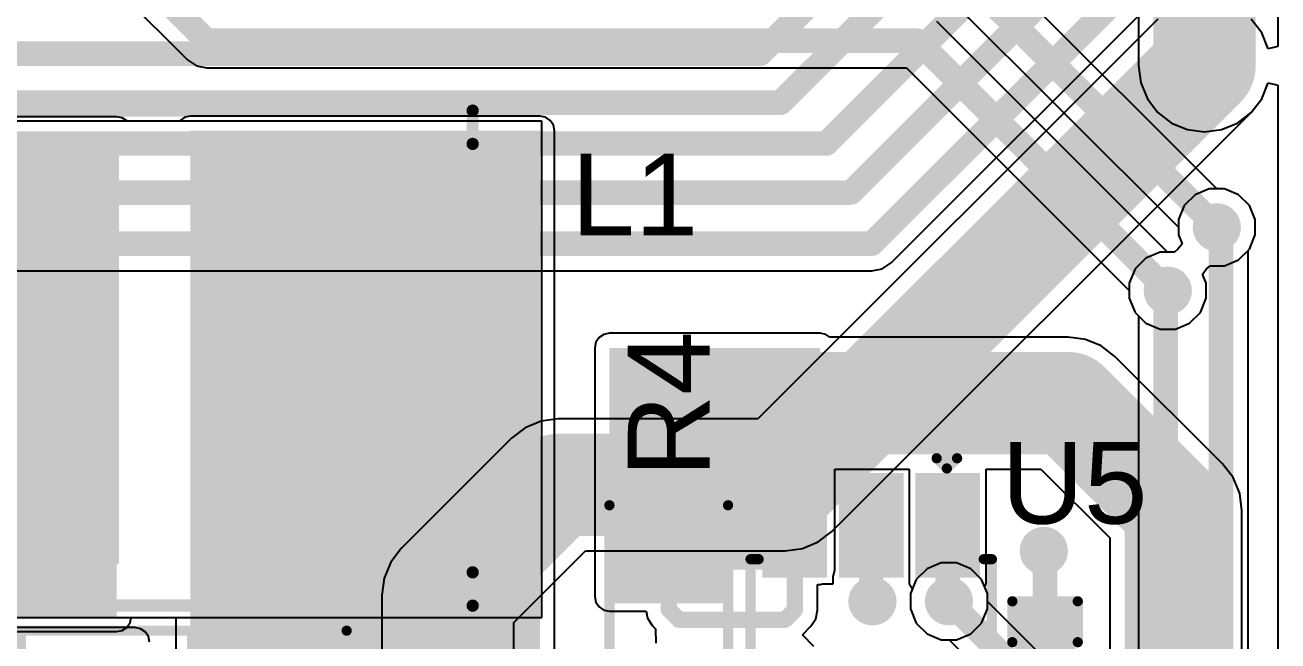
# Model space of a CAD drawing. Header units: millimetres. Extents: x 0 to 212, y 0 to 213.
# Drawn here: x 0.552 to 1.165, y 4.454 to 4.756 of the extents above; entities that cross this region are included whole.
import ezdxf

# ---------------------------------------------------------------- set-up
doc = ezdxf.new("R2010")
doc.units = ezdxf.units.MM
doc.header["$MEASUREMENT"] = 0
for name, color, linetype in [('BottomLayer', 5, 'Continuous'), ('TopLayer', 1, 'Continuous'), ('TopOverlay', 2, 'Continuous'), ('TopPaste', 8, 'Continuous'), ('TopSolder', 216, 'Continuous'), ('ViaHoleLayer', 16, 'Continuous')]:
    doc.layers.add(name, color=color, linetype=linetype)
doc.styles.add('Arial', font='', dxfattribs={"height": 0.2})
doc.styles.get('Arial').set_extended_font_data('Arial')

# ---------------------------------------------------------------- blocks, each defined once
blk = doc.blocks.new('SOT_23_5_8')
at = {"layer": 'TopLayer'}
for points in [[(-0.07283, 0.04921), (-0.02953, 0.04921), (-0.02953, 0.02559), (-0.07283, 0.02559)], [(0.02953, 0.04921), (0.07283, 0.04921), (0.07283, 0.02559), (0.02953, 0.02559)], [(-0.07283, 0.01181), (-0.02953, 0.01181), (-0.02953, -0.01181), (-0.07283, -0.01181)], [(-0.07283, -0.02559), (-0.02953, -0.02559), (-0.02953, -0.04921), (-0.07283, -0.04921)], [(0.02953, -0.02559), (0.07283, -0.02559), (0.07283, -0.04921), (0.02953, -0.04921)]]:
    blk.add_hatch(color=1, dxfattribs=at).paths.add_polyline_path(points)
at = {"layer": 'TopPaste'}
for points in [[(-0.07283, 0.04921), (-0.02953, 0.04921), (-0.02953, 0.02559), (-0.07283, 0.02559)], [(0.02953, 0.04921), (0.07283, 0.04921), (0.07283, 0.02559), (0.02953, 0.02559)], [(-0.07283, 0.01181), (-0.02953, 0.01181), (-0.02953, -0.01181), (-0.07283, -0.01181)], [(-0.07283, -0.02559), (-0.02953, -0.02559), (-0.02953, -0.04921), (-0.07283, -0.04921)], [(0.02953, -0.02559), (0.07283, -0.02559), (0.07283, -0.04921), (0.02953, -0.04921)]]:
    blk.add_hatch(color=8, dxfattribs=at).paths.add_polyline_path(points)
at = {"layer": 'TopSolder'}
for points in [[(-0.07683, 0.05321), (-0.02553, 0.05321), (-0.02553, 0.02159), (-0.07683, 0.02159)], [(0.02553, 0.05321), (0.07683, 0.05321), (0.07683, 0.02159), (0.02553, 0.02159)], [(-0.07683, 0.01581), (-0.02553, 0.01581), (-0.02553, -0.01581), (-0.07683, -0.01581)], [(-0.07683, -0.02159), (-0.02553, -0.02159), (-0.02553, -0.05321), (-0.07683, -0.05321)], [(0.02553, -0.02159), (0.07683, -0.02159), (0.07683, -0.05321), (0.02553, -0.05321)]]:
    blk.add_hatch(color=216, dxfattribs=at).paths.add_polyline_path(points)
at = {"layer": 'TopOverlay', "const_width": 0.005}
for points in [[(-0.03461, 0.05506), (-0.03461, 0.059)], [(0.03439, 0.059), (-0.03461, 0.059)], [(0.03439, 0.05506), (0.03439, 0.059)], [(-0.084, 0.032), (-0.084, 0.042)], [(-0.079, 0.037), (-0.084, 0.042)], [(-0.084, 0.032), (-0.079, 0.037)], [(0.03465, -0.01646), (0.03465, 0.01732)], [(-0.03461, -0.059), (-0.03461, -0.05506)], [(0.03439, -0.059), (0.03439, -0.05506)], [(0.03439, -0.059), (-0.03461, -0.059)]]:
    blk.add_lwpolyline(points, dxfattribs=at)
at = {"layer": 'TopOverlay', "const_width": 0.0025}
for points in [[(-0.03586, 0.059, 1), (-0.03336, 0.059, 1)], [(-0.03586, 0.059, 1), (-0.03336, 0.059, 1)], [(0.03314, 0.059, 1), (0.03564, 0.059, 1)], [(0.03314, 0.059, 1), (0.03564, 0.059, 1)], [(-0.03586, 0.05506, 1), (-0.03336, 0.05506, 1)], [(0.03314, 0.05506, 1), (0.03564, 0.05506, 1)], [(-0.08525, 0.042, 1), (-0.08275, 0.042, 1)], [(-0.08525, 0.042, 1), (-0.08275, 0.042, 1)], [(-0.08025, 0.037, 1), (-0.07775, 0.037, 1)], [(-0.08025, 0.037, 1), (-0.07775, 0.037, 1)], [(-0.08525, 0.032, 1), (-0.08275, 0.032, 1)], [(-0.08525, 0.032, 1), (-0.08275, 0.032, 1)], [(0.0334, 0.01732, 1), (0.0359, 0.01732, 1)], [(0.0334, -0.01646, 1), (0.0359, -0.01646, 1)], [(-0.03586, -0.05506, 1), (-0.03336, -0.05506, 1)], [(0.03314, -0.05506, 1), (0.03564, -0.05506, 1)], [(-0.03586, -0.059, 1), (-0.03336, -0.059, 1)], [(-0.03586, -0.059, 1), (-0.03336, -0.059, 1)], [(0.03314, -0.059, 1), (0.03564, -0.059, 1)], [(0.03314, -0.059, 1), (0.03564, -0.059, 1)]]:
    blk.add_lwpolyline(points, format="xyb", close=True, dxfattribs=at)
blk = doc.blocks.new('RES_0805_18')
at = {"layer": 'TopLayer'}
for points in [[(-0.06, 0.025), (-0.02, 0.025), (-0.02, -0.025), (-0.06, -0.025)], [(0.02, 0.025), (0.06, 0.025), (0.06, -0.025), (0.02, -0.025)]]:
    blk.add_hatch(color=1, dxfattribs=at).paths.add_polyline_path(points)
at = {"layer": 'TopPaste'}
for points in [[(-0.06, 0.025), (-0.02, 0.025), (-0.02, -0.025), (-0.06, -0.025)], [(0.02, 0.025), (0.06, 0.025), (0.06, -0.025), (0.02, -0.025)]]:
    blk.add_hatch(color=8, dxfattribs=at).paths.add_polyline_path(points)
at = {"layer": 'TopSolder'}
for points in [[(-0.064, 0.029), (-0.016, 0.029), (-0.016, -0.029), (-0.064, -0.029)], [(0.016, 0.029), (0.064, 0.029), (0.064, -0.029), (0.016, -0.029)]]:
    blk.add_hatch(color=216, dxfattribs=at).paths.add_polyline_path(points)
at = {"layer": 'TopOverlay', "const_width": 0.005}
for points in [[(-0.064, 0.029), (0.064, 0.029)], [(-0.064, 0.029), (-0.064, -0.029)], [(0.064, 0.029), (0.064, -0.029)], [(-0.064, -0.029), (0.064, -0.029)]]:
    blk.add_lwpolyline(points, dxfattribs=at)
at = {"layer": 'TopOverlay', "const_width": 0.0025}
for points in [[(-0.06525, 0.029, 1), (-0.06275, 0.029, 1)], [(-0.06525, 0.029, 1), (-0.06275, 0.029, 1)], [(0.06275, 0.029, 1), (0.06525, 0.029, 1)], [(0.06275, 0.029, 1), (0.06525, 0.029, 1)], [(-0.06525, -0.029, 1), (-0.06275, -0.029, 1)], [(-0.06525, -0.029, 1), (-0.06275, -0.029, 1)], [(0.06275, -0.029, 1), (0.06525, -0.029, 1)], [(0.06275, -0.029, 1), (0.06525, -0.029, 1)]]:
    blk.add_lwpolyline(points, format="xyb", close=True, dxfattribs=at)
blk = doc.blocks.new('SWPA6045S680MT_22')
at = {"layer": 'TopLayer'}
for points in [[(-0.053779, -0.098819), (-0.151181, -0.098819), (-0.151181, 0.098819), (-0.053779, 0.098819)], [(0.151181, -0.098819), (0.053779, -0.098819), (0.053779, 0.098819), (0.151181, 0.098819)]]:
    blk.add_hatch(color=1, dxfattribs=at).paths.add_polyline_path(points)
at = {"layer": 'TopPaste'}
for points in [[(-0.053779, -0.098819), (-0.151181, -0.098819), (-0.151181, 0.098819), (-0.053779, 0.098819)], [(0.151181, -0.098819), (0.053779, -0.098819), (0.053779, 0.098819), (0.151181, 0.098819)]]:
    blk.add_hatch(color=8, dxfattribs=at).paths.add_polyline_path(points)
at = {"layer": 'TopSolder'}
for points in [[(-0.051779, -0.100819), (-0.153181, -0.100819), (-0.153181, 0.100819), (-0.051779, 0.100819)], [(0.153181, -0.100819), (0.051779, -0.100819), (0.051779, 0.100819), (0.153181, 0.100819)]]:
    blk.add_hatch(color=216, dxfattribs=at).paths.add_polyline_path(points)
at = {"layer": 'TopOverlay', "const_width": 0.006}
for points in [[(0.121109, 0.121111), (-0.121111, 0.121111)], [(-0.121111, 0.121111), (-0.121111, 0.10482)], [(0.121109, 0.121111), (0.121109, 0.10482)], [(-0.121111, -0.104818), (-0.121111, -0.121109)], [(0.121109, -0.104818), (0.121109, -0.121109)], [(0.121109, -0.121109), (-0.121111, -0.121109)]]:
    blk.add_lwpolyline(points, dxfattribs=at)
at = {"layer": 'TopOverlay', "const_width": 0.003}
for points in [[(-0.122611, 0.121111, 1), (-0.119611, 0.121111, 1)], [(-0.122611, 0.121111, 1), (-0.119611, 0.121111, 1)], [(0.119609, 0.121111, 1), (0.122609, 0.121111, 1)], [(0.119609, 0.121111, 1), (0.122609, 0.121111, 1)], [(-0.122611, 0.10482, 1), (-0.119611, 0.10482, 1)], [(0.119609, 0.10482, 1), (0.122609, 0.10482, 1)], [(-0.122611, -0.104818, 1), (-0.119611, -0.104818, 1)], [(0.119609, -0.104818, 1), (0.122609, -0.104818, 1)], [(-0.122611, -0.121109, 1), (-0.119611, -0.121109, 1)], [(-0.122611, -0.121109, 1), (-0.119611, -0.121109, 1)], [(0.119609, -0.121109, 1), (0.122609, -0.121109, 1)], [(0.119609, -0.121109, 1), (0.122609, -0.121109, 1)]]:
    blk.add_lwpolyline(points, format="xyb", close=True, dxfattribs=at)
blk = doc.blocks.new('SMA_DO_214AC__37')
at = {"layer": 'TopLayer'}
for points in [[(-0.1063, 0.05512), (-0.04331, 0.05512), (-0.04331, -0.05512), (-0.1063, -0.05512)], [(0.04331, 0.05512), (0.1063, 0.05512), (0.1063, -0.05512), (0.04331, -0.05512)]]:
    blk.add_hatch(color=1, dxfattribs=at).paths.add_polyline_path(points)
at = {"layer": 'TopOverlay'}
blk.add_hatch(color=2, dxfattribs=at).paths.add_polyline_path([(-0.15716, -0.06299), (-0.11122, -0.06299), (-0.11122, 0.06299), (-0.15716, 0.06299)])
at = {"layer": 'TopPaste'}
for points in [[(-0.1063, 0.05512), (-0.04331, 0.05512), (-0.04331, -0.05512), (-0.1063, -0.05512)], [(0.04331, 0.05512), (0.1063, 0.05512), (0.1063, -0.05512), (0.04331, -0.05512)]]:
    blk.add_hatch(color=8, dxfattribs=at).paths.add_polyline_path(points)
at = {"layer": 'TopSolder'}
for points in [[(-0.1103, 0.05912), (-0.03931, 0.05912), (-0.03931, -0.05912), (-0.1103, -0.05912)], [(0.03931, 0.05912), (0.1103, 0.05912), (0.1103, -0.05912), (0.03931, -0.05912)]]:
    blk.add_hatch(color=216, dxfattribs=at).paths.add_polyline_path(points)
at = {"layer": 'TopOverlay', "const_width": 0.005}
for points in [[(0.1119, 0.06034), (-0.11745, 0.06034)], [(0.1119, 0.06034), (0.1119, 0.04656)], [(0.1119, -0.04656), (0.1119, -0.06034)], [(0.1119, -0.06034), (-0.11745, -0.06034)]]:
    blk.add_lwpolyline(points, dxfattribs=at)
at = {"layer": 'TopOverlay', "const_width": 0.0025}
for points in [[(-0.1187, 0.06034, 1), (-0.1162, 0.06034, 1)], [(0.11065, 0.06034, 1), (0.11315, 0.06034, 1)], [(0.11065, 0.06034, 1), (0.11315, 0.06034, 1)], [(0.11065, 0.04656, 1), (0.11315, 0.04656, 1)], [(0.11065, -0.04656, 1), (0.11315, -0.04656, 1)], [(-0.1187, -0.06034, 1), (-0.1162, -0.06034, 1)], [(0.11065, -0.06034, 1), (0.11315, -0.06034, 1)], [(0.11065, -0.06034, 1), (0.11315, -0.06034, 1)]]:
    blk.add_lwpolyline(points, format="xyb", close=True, dxfattribs=at)
blk = doc.blocks.new('C___0402_38')
at = {"layer": 'TopLayer'}
for points in [[(-0.0275, -0.0125), (-0.0275, 0.0125), (-0.0095, 0.0125), (-0.0095, -0.0125)], [(0.0095, -0.0125), (0.0095, 0.0125), (0.0275, 0.0125), (0.0275, -0.0125)]]:
    blk.add_hatch(color=1, dxfattribs=at).paths.add_polyline_path(points)
at = {"layer": 'TopPaste'}
for points in [[(-0.0275, -0.0125), (-0.0275, 0.0125), (-0.0095, 0.0125), (-0.0095, -0.0125)], [(0.0095, -0.0125), (0.0095, 0.0125), (0.0275, 0.0125), (0.0275, -0.0125)]]:
    blk.add_hatch(color=8, dxfattribs=at).paths.add_polyline_path(points)
at = {"layer": 'TopSolder'}
for points in [[(-0.02986, -0.01486), (-0.02986, 0.01486), (-0.00714, 0.01486), (-0.00714, -0.01486)], [(0.00714, -0.01486), (0.00714, 0.01486), (0.02986, 0.01486), (0.02986, -0.01486)]]:
    blk.add_hatch(color=216, dxfattribs=at).paths.add_polyline_path(points)
at = {"layer": 'TopOverlay', "const_width": 0.005}
for points in [[(-0.011, 0.016), (-0.031, 0.016)], [(-0.031, -0.016), (-0.031, 0.016)], [(0.031, 0.016), (0.011, 0.016)], [(0.031, -0.016), (0.031, 0.016)], [(-0.011, -0.016), (-0.031, -0.016)], [(0.031, -0.016), (0.011, -0.016)]]:
    blk.add_lwpolyline(points, dxfattribs=at)
at = {"layer": 'TopOverlay', "const_width": 0.0025}
for points in [[(-0.03225, 0.016, 1), (-0.02975, 0.016, 1)], [(-0.03225, 0.016, 1), (-0.02975, 0.016, 1)], [(-0.01225, 0.016, 1), (-0.00975, 0.016, 1)], [(0.00975, 0.016, 1), (0.01225, 0.016, 1)], [(0.02975, 0.016, 1), (0.03225, 0.016, 1)], [(0.02975, 0.016, 1), (0.03225, 0.016, 1)], [(-0.03225, -0.016, 1), (-0.02975, -0.016, 1)], [(-0.03225, -0.016, 1), (-0.02975, -0.016, 1)], [(-0.01225, -0.016, 1), (-0.00975, -0.016, 1)], [(0.00975, -0.016, 1), (0.01225, -0.016, 1)], [(0.02975, -0.016, 1), (0.03225, -0.016, 1)], [(0.02975, -0.016, 1), (0.03225, -0.016, 1)]]:
    blk.add_lwpolyline(points, format="xyb", close=True, dxfattribs=at)

msp = doc.modelspace()

# ---------------------------------------------------------------- hatches: boundary and pattern name
at = {"layer": 'BottomLayer'}
h = msp.add_hatch(color=5, dxfattribs=at)
edge = h.paths.add_edge_path()
edge.add_arc((1.12892, 4.7357), 0.01181, 0, 360)
h = msp.add_hatch(color=5, dxfattribs=at)
edge = h.paths.add_edge_path()
edge.add_arc((1.13492, 4.6567), 0.01181, 0, 360)
h = msp.add_hatch(color=5, dxfattribs=at)
edge = h.paths.add_edge_path()
edge.add_arc((1.11092, 4.6257), 0.01181, 0, 360)
h = msp.add_hatch(color=5, dxfattribs=at)
edge = h.paths.add_edge_path()
edge.add_arc((1.05032, 4.49838), 0.01181, 0, 360)
h = msp.add_hatch(color=5, dxfattribs=at)
edge = h.paths.add_edge_path()
edge.add_arc((0.96652, 4.4737), 0.01181, 0, 360)
h = msp.add_hatch(color=5, dxfattribs=at)
edge = h.paths.add_edge_path()
edge.add_arc((1.00392, 4.4737), 0.01181, 0, 360)
at = {"layer": 'TopLayer'}
h = msp.add_hatch(color=1, dxfattribs=at)
edge = h.paths.add_edge_path()
edge.add_arc((1.12892, 4.7357), 0.01181, 0, 360)
for points in [[(0.32692, 4.466), (0.59692, 4.466), (0.59692, 4.7037), (0.32692, 4.7037)], [(0.633, 4.342), (0.80392, 4.342), (0.80392, 4.704), (0.633, 4.704)], [(0.83792, 4.48914), (0.94092, 4.48914), (0.94092, 4.5977), (0.83792, 4.5977)], [(0.83792, 4.476), (0.893, 4.476), (0.893, 4.4967), (0.83792, 4.4967)]]:
    msp.add_hatch(color=1, dxfattribs=at).paths.add_polyline_path(points)
h = msp.add_hatch(color=1, dxfattribs=at)
edge = h.paths.add_edge_path()
edge.add_arc((1.13492, 4.6567), 0.01181, 0, 360)
h = msp.add_hatch(color=1, dxfattribs=at)
edge = h.paths.add_edge_path()
edge.add_arc((1.11092, 4.6257), 0.01181, 0, 360)
h = msp.add_hatch(color=1, dxfattribs=at)
edge = h.paths.add_edge_path()
edge.add_arc((1.05032, 4.49838), 0.01181, 0, 360)
h = msp.add_hatch(color=1, dxfattribs=at)
edge = h.paths.add_edge_path()
edge.add_arc((0.96652, 4.4737), 0.01181, 0, 360)
h = msp.add_hatch(color=1, dxfattribs=at)
edge = h.paths.add_edge_path()
edge.add_arc((1.00392, 4.4737), 0.01181, 0, 360)
at = {"layer": 'ViaHoleLayer'}
h = msp.add_hatch(color=16, dxfattribs=at)
edge = h.paths.add_edge_path()
edge.add_arc((1.12892, 4.7357), 0.00591, 0, 360)
h = msp.add_hatch(color=16, dxfattribs=at)
edge = h.paths.add_edge_path()
edge.add_arc((1.13492, 4.6567), 0.00591, 0, 360)
h = msp.add_hatch(color=16, dxfattribs=at)
edge = h.paths.add_edge_path()
edge.add_arc((1.11092, 4.6257), 0.00591, 0, 360)
h = msp.add_hatch(color=16, dxfattribs=at)
edge = h.paths.add_edge_path()
edge.add_arc((1.05032, 4.49838), 0.00591, 0, 360)
h = msp.add_hatch(color=16, dxfattribs=at)
edge = h.paths.add_edge_path()
edge.add_arc((0.96652, 4.4737), 0.00591, 0, 360)
h = msp.add_hatch(color=16, dxfattribs=at)
edge = h.paths.add_edge_path()
edge.add_arc((1.00392, 4.4737), 0.00591, 0, 360)

# ---------------------------------------------------------------- linework, layer by layer
at = {"layer": 'BottomLayer'}
for p, q in [((1.1648, 6.2548), (1.1648, 4.74514)), ((0.97565, 4.63933), (1.12029, 4.78398)), ((1.1061, 4.75853), (0.91055, 4.56298)), ((1.15687, 4.75184), (1.15174, 4.75853)), ((1.1601, 4.74406), (1.15687, 4.75184)), ((1.1648, 4.74514), (1.1601, 4.74406)), ((1.15687, 4.71957), (1.1601, 4.72735)), ((1.1601, 4.72735), (1.1648, 4.72627)), ((1.1648, 4.72627), (1.1648, 0.0102)), ((1.15174, 4.71288), (1.15687, 4.71957)), ((0.94674, 4.50788), (1.15174, 4.71288)), ((1.13118, 4.67551), (1.12426, 4.67265)), ((1.13866, 4.67551), (1.13118, 4.67551)), ((1.14558, 4.67265), (1.13866, 4.67551)), ((1.12426, 4.67265), (1.11897, 4.66736)), ((1.15087, 4.66736), (1.14558, 4.67265)), ((1.11897, 4.66736), (1.11611, 4.66045)), ((1.15373, 4.66045), (1.15087, 4.66736)), ((1.11611, 4.66045), (1.11611, 4.65296)), ((1.15373, 4.65296), (1.15373, 4.66045)), ((1.11611, 4.65296), (1.11793, 4.64857)), ((1.15087, 4.64605), (1.15373, 4.65296)), ((1.10718, 4.64451), (1.10026, 4.64165)), ((1.1142, 4.64451), (1.10718, 4.64451)), ((1.11591, 4.64606), (1.1142, 4.64451)), ((1.11793, 4.64857), (1.11591, 4.64606)), ((1.15017, 4.64535), (1.15087, 4.64605)), ((1.15017, 4.61471), (1.15017, 4.64535)), ((0.97135, 4.63646), (0.97565, 4.63933)), ((1.10026, 4.64165), (1.09497, 4.63636)), ((0.51041, 4.63545), (0.96627, 4.63545)), ((0.96627, 4.63545), (0.97135, 4.63646)), ((1.09497, 4.63636), (1.09211, 4.62945)), ((1.09211, 4.62945), (1.09211, 4.62196)), ((1.09211, 4.62196), (1.09497, 4.61505)), ((1.09497, 4.61505), (1.09666, 4.61336)), ((1.09666, 4.61336), (1.09666, 4.57471)), ((1.15017, 3.8987), (1.15017, 4.61471)), ((1.09666, 4.57471), (1.09666, 3.91538)), ((0.79678, 4.55866), (0.7901, 4.55353)), ((0.80457, 4.56188), (0.79678, 4.55866)), ((0.81292, 4.56298), (0.80457, 4.56188)), ((0.91055, 4.56298), (0.81292, 4.56298)), ((0.7901, 4.55353), (0.7361, 4.49953)), ((0.94006, 4.50275), (0.94674, 4.50788)), ((0.7361, 4.49953), (0.73097, 4.49284)), ((0.7912, 4.46333), (0.82629, 4.49843)), ((0.82629, 4.49843), (0.92392, 4.49843)), ((0.92392, 4.49843), (0.93227, 4.49953)), ((0.93227, 4.49953), (0.94006, 4.50275)), ((0.73097, 4.49284), (0.72774, 4.48506)), ((1.00018, 4.49251), (0.99326, 4.48965)), ((1.00766, 4.49251), (1.00018, 4.49251)), ((1.01458, 4.48965), (1.00766, 4.49251)), ((0.72774, 4.48506), (0.72664, 4.4767)), ((0.99326, 4.48965), (0.98797, 4.48436)), ((1.01987, 4.48436), (1.01458, 4.48965)), ((0.98797, 4.48436), (0.98511, 4.47745)), ((1.02273, 4.47745), (1.01987, 4.48436)), ((0.72664, 4.4767), (0.72664, 4.32431)), ((0.98511, 4.47745), (0.98511, 4.46996)), ((1.02273, 4.47364), (1.02273, 4.47745)), ((1.07929, 4.41708), (1.02273, 4.47364)), ((0.98511, 4.46996), (0.98797, 4.46305)), ((0.60592, 4.46084), (0.34287, 4.46084)), ((0.60865, 4.4603), (0.60592, 4.46084)), ((0.61097, 4.45875), (0.60865, 4.4603)), ((0.7912, 4.15984), (0.7912, 4.46333)), ((0.98797, 4.46305), (0.99326, 4.45776)), ((0.61251, 4.45643), (0.61097, 4.45875)), ((0.61306, 4.4537), (0.61251, 4.45643)), ((0.99326, 4.45776), (1.00018, 4.45489)), ((1.00018, 4.45489), (1.00399, 4.45489)), ((1.00399, 4.45489), (1.05666, 4.40221))]:
    msp.add_line(p, q, dxfattribs=at)
for points, const_width in [([(0.91169, 4.7417), (0.99792, 4.82793)], 0.012), ([(0.92164, 4.7177), (1.02192, 4.81799)], 0.012), ([(0.94392, 4.6977), (1.04192, 4.7957)], 0.012), ([(0.95592, 4.6737), (1.07592, 4.7937)], 0.012), ([(0.96627, 4.6487), (1.11092, 4.79335)], 0.012), ([(0.92392, 4.5307), (1.12892, 4.7357)], 0.05), ([(0.34856, 4.7417), (0.91169, 4.7417)], 0.012), ([(0.35851, 4.7177), (0.92164, 4.7177)], 0.012), ([(0.36679, 4.6977), (0.94392, 4.6977)], 0.012), ([(0.49456, 4.6737), (0.95592, 4.6737)], 0.012), ([(1.13492, 4.6567), (1.13692, 4.65471)], 0.012), ([(1.13692, 4.61471), (1.13692, 4.65471)], 0.012), ([(0.50492, 4.6487), (0.96627, 4.6487)], 0.012), ([(1.10992, 4.6247), (1.11092, 4.6257)], 0.012), ([(1.10992, 4.57471), (1.10992, 4.6247)], 0.012), ([(1.13692, 4.61471), (1.13692, 3.8987)], 0.012), ([(1.10992, 4.57471), (1.10992, 3.90989)], 0.012), ([(0.75892, 4.4767), (0.81292, 4.5307)], 0.05), ([(0.81292, 4.5307), (0.92392, 4.5307)], 0.05), ([(0.75892, 4.1077), (0.75892, 4.4767)], 0.05), ([(1.00392, 4.4737), (1.06992, 4.4077)], 0.012)]:
    msp.add_lwpolyline(points, dxfattribs=dict(at, const_width=const_width))
for points, const_width in [([(1.11642, 4.7357, 1), (1.14142, 4.7357, 1)], 0.025), ([(0.90869, 4.7417, 1), (0.91469, 4.7417, 1)], 0.006), ([(0.90869, 4.7417, 1), (0.91469, 4.7417, 1)], 0.006), ([(0.91864, 4.7177, 1), (0.92464, 4.7177, 1)], 0.006), ([(0.91864, 4.7177, 1), (0.92464, 4.7177, 1)], 0.006), ([(0.94092, 4.6977, 1), (0.94692, 4.6977, 1)], 0.006), ([(0.94092, 4.6977, 1), (0.94692, 4.6977, 1)], 0.006), ([(0.95292, 4.6737, 1), (0.95892, 4.6737, 1)], 0.006), ([(0.95292, 4.6737, 1), (0.95892, 4.6737, 1)], 0.006), ([(1.13192, 4.6567, 1), (1.13792, 4.6567, 1)], 0.006), ([(1.13392, 4.65471, 1), (1.13992, 4.65471, 1)], 0.006), ([(1.13392, 4.65471, 1), (1.13992, 4.65471, 1)], 0.006), ([(0.96327, 4.6487, 1), (0.96927, 4.6487, 1)], 0.006), ([(0.96327, 4.6487, 1), (0.96927, 4.6487, 1)], 0.006), ([(1.10792, 4.6257, 1), (1.11392, 4.6257, 1)], 0.006), ([(1.10692, 4.6247, 1), (1.11292, 4.6247, 1)], 0.006), ([(1.10692, 4.6247, 1), (1.11292, 4.6247, 1)], 0.006), ([(1.13392, 4.61471, 1), (1.13992, 4.61471, 1)], 0.006), ([(1.13392, 4.61471, 1), (1.13992, 4.61471, 1)], 0.006), ([(1.10692, 4.57471, 1), (1.11292, 4.57471, 1)], 0.006), ([(1.10692, 4.57471, 1), (1.11292, 4.57471, 1)], 0.006), ([(0.80042, 4.5307, 1), (0.82542, 4.5307, 1)], 0.025), ([(0.80042, 4.5307, 1), (0.82542, 4.5307, 1)], 0.025), ([(0.91142, 4.5307, 1), (0.93642, 4.5307, 1)], 0.025), ([(0.91142, 4.5307, 1), (0.93642, 4.5307, 1)], 0.025), ([(0.74642, 4.4767, 1), (0.77142, 4.4767, 1)], 0.025), ([(0.74642, 4.4767, 1), (0.77142, 4.4767, 1)], 0.025), ([(1.00092, 4.4737, 1), (1.00692, 4.4737, 1)], 0.006)]:
    msp.add_lwpolyline(points, format="xyb", close=True, dxfattribs=dict(at, const_width=const_width))
at = {"layer": 'TopLayer'}
for p, q in [((1.09664, 5.37151), (1.09664, 4.7357)), ((0.55255, 4.81771), (0.63163, 4.73863)), ((1.13485, 4.67551), (1.019, 4.79137)), ((1.00413, 4.76875), (1.11611, 4.65677)), ((1.11085, 4.64451), (0.998, 4.75737)), ((0.63163, 4.73863), (0.63593, 4.73575)), ((0.63593, 4.73575), (0.641, 4.73475)), ((0.641, 4.73475), (0.98313, 4.73475)), ((0.98313, 4.73475), (1.09211, 4.62577)), ((1.09664, 4.7357), (1.09774, 4.72735)), ((1.09774, 4.72735), (1.10097, 4.71957)), ((1.15687, 4.71957), (1.1601, 4.72735)), ((1.1601, 4.72735), (1.1648, 4.72627)), ((1.1648, 4.72627), (1.1648, 0.0102)), ((1.10097, 4.71957), (1.1061, 4.71288)), ((1.15174, 4.71288), (1.15687, 4.71957)), ((1.1061, 4.71288), (1.11278, 4.70775)), ((1.14506, 4.70775), (1.15174, 4.71288)), ((0.59692, 4.71084), (0.32962, 4.71084)), ((0.80492, 4.7087), (0.51892, 4.7087)), ((0.59965, 4.7103), (0.59692, 4.71084)), ((0.60197, 4.70875), (0.59965, 4.7103)), ((0.602, 4.7087), (0.60197, 4.70875)), ((0.62772, 4.7087), (0.602, 4.7087)), ((0.62795, 4.70905), (0.62772, 4.7087)), ((0.63027, 4.71059), (0.62795, 4.70905)), ((0.633, 4.71114), (0.63027, 4.71059)), ((0.80392, 4.71114), (0.633, 4.71114)), ((0.80665, 4.71059), (0.80392, 4.71114)), ((0.80492, 4.4657), (0.80492, 4.7087)), ((0.80897, 4.70905), (0.80665, 4.71059)), ((0.81051, 4.70673), (0.80897, 4.70905)), ((0.81106, 4.704), (0.81051, 4.70673)), ((1.11278, 4.70775), (1.12057, 4.70453)), ((1.13727, 4.70453), (1.14506, 4.70775)), ((0.81106, 4.342), (0.81106, 4.704)), ((1.12057, 4.70453), (1.12892, 4.70343)), ((1.12892, 4.70343), (1.13727, 4.70453)), ((1.13866, 4.67551), (1.13485, 4.67551)), ((1.14558, 4.67265), (1.13866, 4.67551)), ((1.15087, 4.66736), (1.14558, 4.67265)), ((1.15373, 4.66045), (1.15087, 4.66736)), ((1.11611, 4.65677), (1.11611, 4.65296)), ((1.15373, 4.65296), (1.15373, 4.66045)), ((1.11611, 4.65296), (1.11793, 4.64857)), ((1.15087, 4.64605), (1.15373, 4.65296)), ((1.1142, 4.64451), (1.11085, 4.64451)), ((1.11591, 4.64606), (1.1142, 4.64451)), ((1.11793, 4.64857), (1.11591, 4.64606)), ((1.14558, 4.64076), (1.15087, 4.64605)), ((1.12993, 4.63634), (1.13164, 4.63789)), ((1.13164, 4.63789), (1.13866, 4.63789)), ((1.13866, 4.63789), (1.14558, 4.64076)), ((1.12791, 4.63383), (1.12993, 4.63634)), ((1.12973, 4.62945), (1.12791, 4.63383)), ((1.09211, 4.62577), (1.09211, 4.62196)), ((1.12973, 4.62196), (1.12973, 4.62945)), ((1.09211, 4.62196), (1.09497, 4.61505)), ((1.12687, 4.61505), (1.12973, 4.62196)), ((1.09497, 4.61505), (1.10026, 4.60976)), ((1.12157, 4.60976), (1.12687, 4.61505)), ((1.10026, 4.60976), (1.10718, 4.60689)), ((1.11466, 4.60689), (1.12157, 4.60976)), ((0.83287, 4.60275), (0.83133, 4.60043)), ((0.83519, 4.6043), (0.83287, 4.60275)), ((0.83792, 4.60484), (0.83519, 4.6043)), ((0.94092, 4.60484), (0.83792, 4.60484)), ((0.94365, 4.6043), (0.94092, 4.60484)), ((0.94562, 4.60298), (0.94365, 4.6043)), ((1.0623, 4.60298), (0.94562, 4.60298)), ((1.07065, 4.60188), (1.0623, 4.60298)), ((1.07843, 4.59866), (1.07065, 4.60188)), ((1.10718, 4.60689), (1.11466, 4.60689)), ((0.83133, 4.60043), (0.83078, 4.5977)), ((0.83078, 4.5977), (0.83078, 4.4967)), ((1.08512, 4.59353), (1.07843, 4.59866)), ((1.13774, 4.5409), (1.08512, 4.59353)), ((1.14287, 4.53422), (1.13774, 4.5409)), ((0.94806, 4.48914), (0.94806, 4.53843)), ((0.94806, 4.53843), (0.98451, 4.53843)), ((0.98451, 4.53843), (0.98451, 4.48223)), ((1.02213, 4.48223), (1.02213, 4.53843)), ((1.02213, 4.53843), (1.04893, 4.53843)), ((1.04893, 4.53843), (1.08264, 4.50471)), ((1.1461, 4.52643), (1.14287, 4.53422)), ((1.1472, 4.51808), (1.1461, 4.52643)), ((1.1472, 3.7482), (1.1472, 4.51808)), ((1.08264, 4.50471), (1.08264, 3.75174)), ((0.83078, 4.4967), (0.83078, 4.476)), ((0.94733, 4.48613), (0.94751, 4.48641)), ((0.94733, 4.48223), (0.94733, 4.48613)), ((0.94751, 4.48641), (0.94806, 4.48914)), ((0.93973, 4.46939), (0.93973, 4.482)), ((0.93973, 4.482), (0.94092, 4.482)), ((0.94092, 4.482), (0.94208, 4.48223)), ((0.94208, 4.48223), (0.94733, 4.48223)), ((0.98451, 4.48223), (0.98451, 4.48223)), ((0.98451, 4.48223), (0.9861, 4.47985)), ((0.9861, 4.47985), (0.98511, 4.47745)), ((1.02128, 4.48095), (1.02213, 4.48223)), ((1.02273, 4.47745), (1.02128, 4.48095)), ((1.02213, 4.48223), (1.02213, 4.48223)), ((0.83078, 4.476), (0.83133, 4.47327)), ((0.83133, 4.47327), (0.83287, 4.47095)), ((0.98511, 4.47745), (0.98511, 4.46996)), ((1.02273, 4.46996), (1.02273, 4.47745)), ((0.83287, 4.47095), (0.83519, 4.46941)), ((0.83519, 4.46941), (0.83792, 4.46886)), ((0.83792, 4.46886), (0.85587, 4.46886)), ((0.85587, 4.46886), (0.85656, 4.46541)), ((0.93888, 4.4651), (0.93973, 4.46939)), ((0.98511, 4.46996), (0.98797, 4.46305)), ((1.01987, 4.46305), (1.02273, 4.46996)), ((0.51692, 4.4657), (0.80492, 4.4657)), ((0.59965, 4.45941), (0.60197, 4.46095)), ((0.60197, 4.46095), (0.60351, 4.46327)), ((0.60351, 4.46327), (0.604, 4.4657)), ((0.604, 4.4657), (0.62586, 4.4657)), ((0.62586, 4.4657), (0.62586, 4.342)), ((0.85656, 4.46541), (0.85899, 4.46177)), ((0.85899, 4.46177), (0.86052, 4.46024)), ((0.86052, 4.46024), (0.86055, 4.4532)), ((0.93224, 4.45725), (0.93645, 4.46146)), ((0.93645, 4.46146), (0.93888, 4.4651)), ((0.93645, 4.46146), (0.93645, 4.46146)), ((0.98797, 4.46305), (0.99326, 4.45776)), ((1.01458, 4.45776), (1.01987, 4.46305)), ((0.47106, 4.45886), (0.59692, 4.45886)), ((0.59692, 4.45886), (0.59965, 4.45941)), ((0.93785, 4.45163), (0.93224, 4.45725)), ((0.99326, 4.45776), (1.00018, 4.45489)), ((1.00018, 4.45489), (1.00766, 4.45489)), ((1.00766, 4.45489), (1.01458, 4.45776))]:
    msp.add_line(p, q, dxfattribs=at)
for points, const_width in [([(1.12892, 4.7357), (1.12892, 6.0307)], 0.05), ([(0.56192, 4.82708), (0.641, 4.748)], 0.012), ([(1.00962, 4.782), (1.13492, 4.6567)], 0.012), ([(0.641, 4.748), (0.98862, 4.748)], 0.012), ([(0.98862, 4.748), (1.11092, 4.6257)], 0.012), ([(0.87492, 4.5707), (1.0623, 4.5707)], 0.05), ([(1.0623, 4.5707), (1.11492, 4.51808)], 0.05), ([(1.11492, 3.7097), (1.11492, 4.51808)], 0.05), ([(0.96592, 4.4743), (0.96592, 4.51088)], 0.012), ([(1.00332, 4.4743), (1.00332, 4.51088)], 0.012), ([(0.92852, 4.46939), (0.92852, 4.51088)], 0.008), ([(1.05092, 4.4612), (1.05092, 4.49779)], 0.012), ([(0.86692, 4.4697), (0.86692, 4.4967)], 0.008), ([(1.00332, 4.4743), (1.00392, 4.4737)], 0.012), ([(0.86692, 4.4697), (0.87192, 4.4647)], 0.008), ([(0.92383, 4.4647), (0.92852, 4.46939)], 0.008), ([(0.87192, 4.4647), (0.92383, 4.4647)], 0.008)]:
    msp.add_lwpolyline(points, dxfattribs=dict(at, const_width=const_width))
for points, const_width in [([(1.11642, 4.7357, 1), (1.14142, 4.7357, 1)], 0.025), ([(0.638, 4.748, 1), (0.644, 4.748, 1)], 0.006), ([(0.638, 4.748, 1), (0.644, 4.748, 1)], 0.006), ([(0.98562, 4.748, 1), (0.99162, 4.748, 1)], 0.006), ([(0.98562, 4.748, 1), (0.99162, 4.748, 1)], 0.006), ([(1.13192, 4.6567, 1), (1.13792, 4.6567, 1)], 0.006), ([(1.10792, 4.6257, 1), (1.11392, 4.6257, 1)], 0.006), ([(0.86242, 4.5707, 1), (0.88742, 4.5707, 1)], 0.025), ([(1.0498, 4.5707, 1), (1.0748, 4.5707, 1)], 0.025), ([(1.0498, 4.5707, 1), (1.0748, 4.5707, 1)], 0.025), ([(1.10242, 4.51808, 1), (1.12742, 4.51808, 1)], 0.025), ([(1.10242, 4.51808, 1), (1.12742, 4.51808, 1)], 0.025), ([(0.96292, 4.51088, 1), (0.96892, 4.51088, 1)], 0.006), ([(1.00032, 4.51088, 1), (1.00632, 4.51088, 1)], 0.006), ([(0.92652, 4.51088, 1), (0.93052, 4.51088, 1)], 0.004), ([(1.04792, 4.49779, 1), (1.05392, 4.49779, 1)], 0.006), ([(0.86492, 4.4967, 1), (0.86892, 4.4967, 1)], 0.004), ([(0.96292, 4.4743, 1), (0.96892, 4.4743, 1)], 0.006), ([(1.00032, 4.4743, 1), (1.00632, 4.4743, 1)], 0.006), ([(1.00032, 4.4743, 1), (1.00632, 4.4743, 1)], 0.006), ([(1.00092, 4.4737, 1), (1.00692, 4.4737, 1)], 0.006), ([(0.86492, 4.4697, 1), (0.86892, 4.4697, 1)], 0.004), ([(0.86492, 4.4697, 1), (0.86892, 4.4697, 1)], 0.004), ([(0.92652, 4.46939, 1), (0.93052, 4.46939, 1)], 0.004), ([(0.92652, 4.46939, 1), (0.93052, 4.46939, 1)], 0.004), ([(0.86992, 4.4647, 1), (0.87392, 4.4647, 1)], 0.004), ([(0.86992, 4.4647, 1), (0.87392, 4.4647, 1)], 0.004), ([(0.92183, 4.4647, 1), (0.92583, 4.4647, 1)], 0.004), ([(0.92183, 4.4647, 1), (0.92583, 4.4647, 1)], 0.004), ([(1.04792, 4.4612, 1), (1.05392, 4.4612, 1)], 0.006)]:
    msp.add_lwpolyline(points, format="xyb", close=True, dxfattribs=dict(at, const_width=const_width))

# ---------------------------------------------------------------- block references
for name, p, rotation in [('SWPA6045S680MT_22', (0.64992, 4.5927), 180), ('SOT_23_5_8', (0.96592, 4.4597), 270), ('RES_0805_18', (0.86692, 4.4567), 90), ('C___0402_38', (1.05092, 4.4427), 270), ('SMA_DO_214AC__37', (0.592, 4.399), 180)]:
    msp.add_blockref(name, p, dxfattribs=dict(rotation=rotation))

# ---------------------------------------------------------------- texts
at = {"layer": 'TopOverlay', "style": 'Arial'}
for s, p in [('L1', (0.81926, 4.65271)), ('U5', (1.0296, 4.51171))]:
    msp.add_text(s, height=0.04, dxfattribs=at).set_placement(p)
msp.add_text('R4', height=0.04, rotation=90, dxfattribs=at).set_placement((0.88691, 4.53438))

doc.saveas('drawing.dxf')
